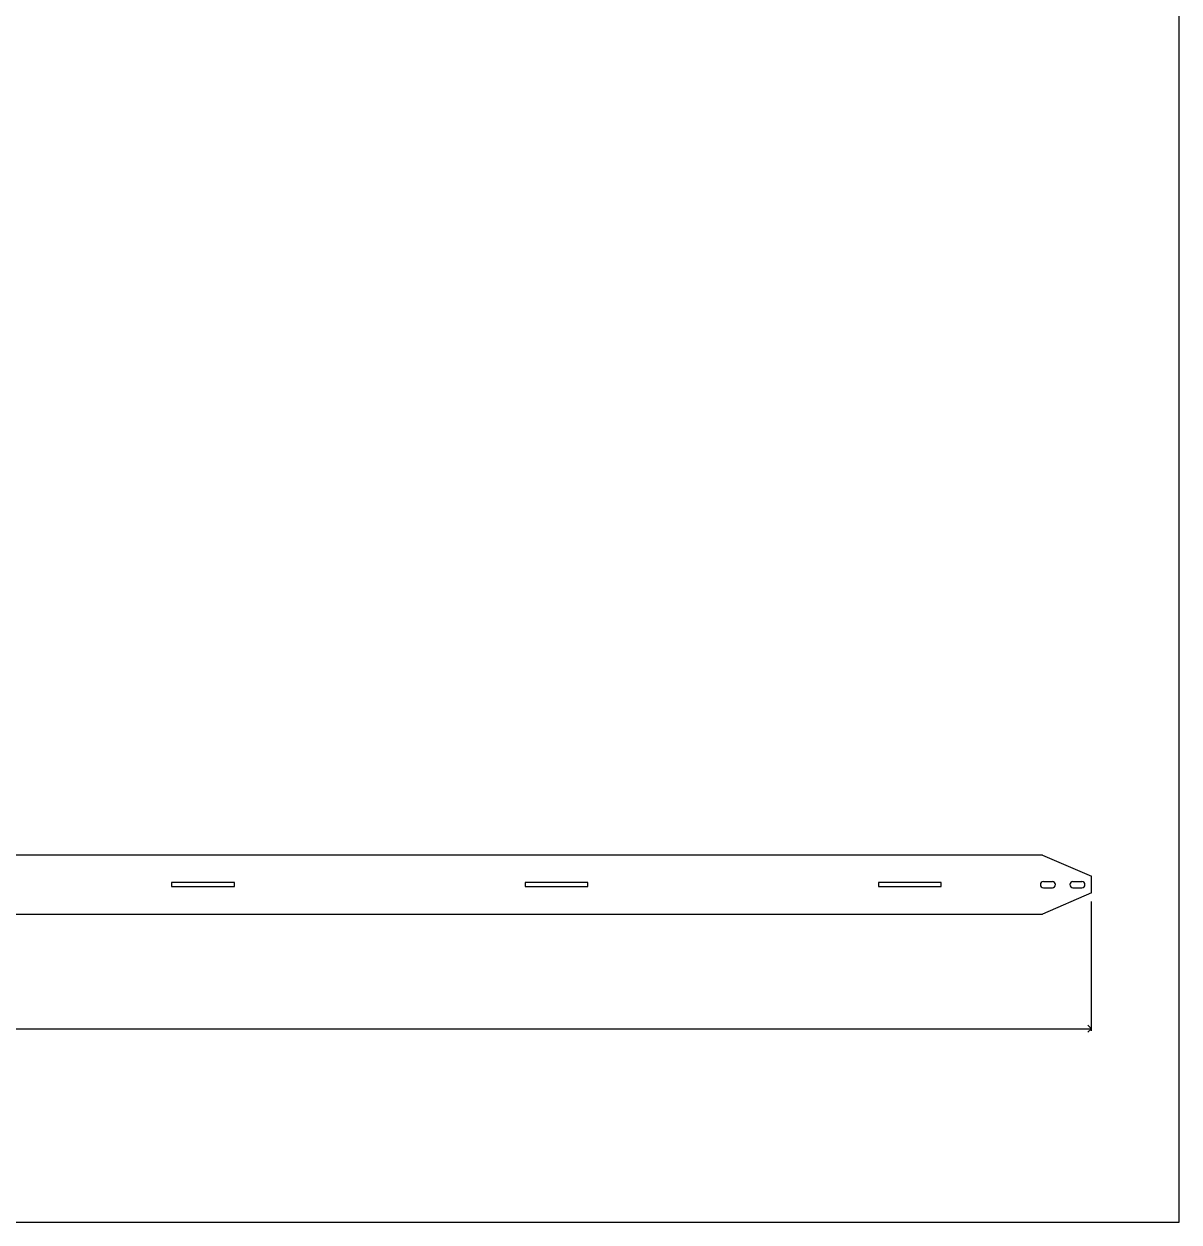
# Model space of a CAD drawing. Header units: millimetres. Extents: x 0 to 2440, y 0 to 1220.
# Drawn here: x 1852 to 2440, y 0 to 610 of the extents above; entities that cross this region are included whole.
import ezdxf

# ---------------------------------------------------------------- set-up
doc = ezdxf.new("R2010")
doc.units = ezdxf.units.MM

msp = doc.modelspace()

# ---------------------------------------------------------------- linework, layer by layer
at = {"color": 7, "linetype": 'Continuous'}
for p, q in [((2440, 0), (2440, 1220)), ((2370.47, 186.81), (375.02, 186.81)), ((2370.47, 186.81), (2395.47, 176.06)), ((1958.86, 172.86), (1926.86, 172.86)), ((1926.86, 172.86), (1926.86, 170.76)), ((1958.86, 170.76), (1958.86, 172.86)), ((2138.86, 172.86), (2106.86, 172.86)), ((2106.86, 172.86), (2106.86, 170.76)), ((2138.86, 170.76), (2138.86, 172.86)), ((2318.86, 172.86), (2286.86, 172.86)), ((2286.86, 172.86), (2286.86, 170.76)), ((2318.86, 170.76), (2318.86, 172.86)), ((2370.97, 173.41), (2375.47, 173.41)), ((2385.97, 173.41), (2390.47, 173.41)), ((2395.47, 167.56), (2395.47, 176.06)), ((1926.86, 170.76), (1958.86, 170.76)), ((2106.86, 170.76), (2138.86, 170.76)), ((2286.86, 170.76), (2318.86, 170.76)), ((2395.47, 167.56), (2370.47, 156.81)), ((2370.97, 170.21), (2375.47, 170.21)), ((2385.97, 170.21), (2390.47, 170.21)), ((2395.47, 97.38), (2395.47, 163.18)), ((375.02, 156.81), (2370.47, 156.81)), ((1229.35, 98.38), (2395.47, 98.38)), ((2393.48, 100.16), (2395.47, 98.38)), ((2393.48, 100.16), (2395.47, 98.38)), ((2393.48, 100.16), (2395.47, 98.38)), ((2393.48, 100.16), (2395.47, 98.38)), ((2393.48, 96.6), (2395.47, 98.38)), ((2393.48, 96.6), (2395.47, 98.38)), ((2393.48, 96.6), (2395.47, 98.38)), ((2393.48, 96.6), (2395.47, 98.38)), ((0, 0), (2440, 0))]:
    msp.add_line(p, q, dxfattribs=at)
for centre, start, end in [((2370.97, 171.81), 90, 270), ((2375.47, 171.81), 270, 90), ((2385.97, 171.81), 90, 270), ((2390.47, 171.81), 270, 90)]:
    msp.add_arc(centre, 1.6, start, end, dxfattribs=at)

doc.saveas('drawing.dxf')
